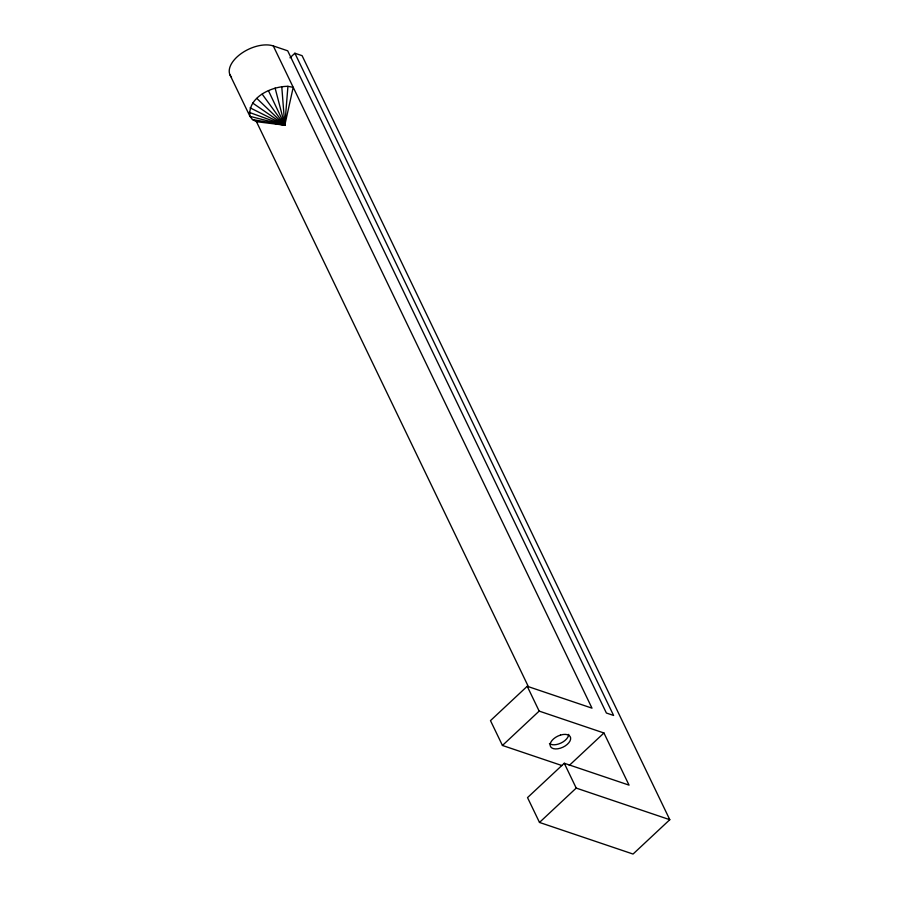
<?xml version="1.0" encoding="UTF-8"?>
<svg xmlns="http://www.w3.org/2000/svg" width="899" height="899" viewBox="0 0 899 899"><rect width="100%" height="100%" fill="white"/><g stroke="black" fill="none" stroke-linecap="round" stroke-linejoin="round"><path stroke-width="1.35" d="M252.45 119.522L284.803 125.197L287.927 86.338L293.209 87.327L284.803 125.197L256.473 121.68L252.45 119.522L249.944 116.342L230.02 74.954M281.758 86.585L284.803 125.197L249.944 116.342C247.439 97.317 271.712 86.248 287.927 86.338M289.984 57.817L294.883 53.232L302.086 55.659L669.789 819.697L633.053 854.05L539.49 822.439L527.533 797.604L564.269 763.251L629.042 785.13L603.948 732.988L539.164 711.098L527.219 686.274L490.483 720.627L502.44 745.462L561.931 765.555M502.44 745.462L539.164 711.098M569.258 765.431L603.948 732.988M539.49 822.439L576.214 788.086L669.789 819.697M231.515 77.179A27.577 15.261 -25.7 0 1 240.393 54.154A27.577 15.261 -25.7 0 1 273.296 45.939L287.691 50.805L606.387 713.019L613.59 715.447L294.883 53.232M527.219 686.274L591.991 708.154L273.296 45.939M249.135 112.353L284.803 125.197L275.105 88.057M250.079 107.824L284.803 125.197L268.441 90.653M252.709 103.082L284.803 125.197L262.216 94.181M256.856 98.429L284.803 125.197M256.473 121.68L528.488 686.87M564.269 763.251L576.214 788.086M568.685 734.371A11.024 6.102 -25.7 0 1 560.954 743.057L558.29 744.091A11.024 6.102 -25.7 0 1 549.435 743.518M560.493 735.079L557.829 736.112A11.024 6.102 -25.7 0 0 550.177 745.619A11.024 6.102 -25.7 0 0 560.279 748.226L562.954 747.193A11.024 6.102 -25.7 0 0 570.595 737.686A11.024 6.102 -25.7 0 0 560.493 735.079"/></g></svg>
